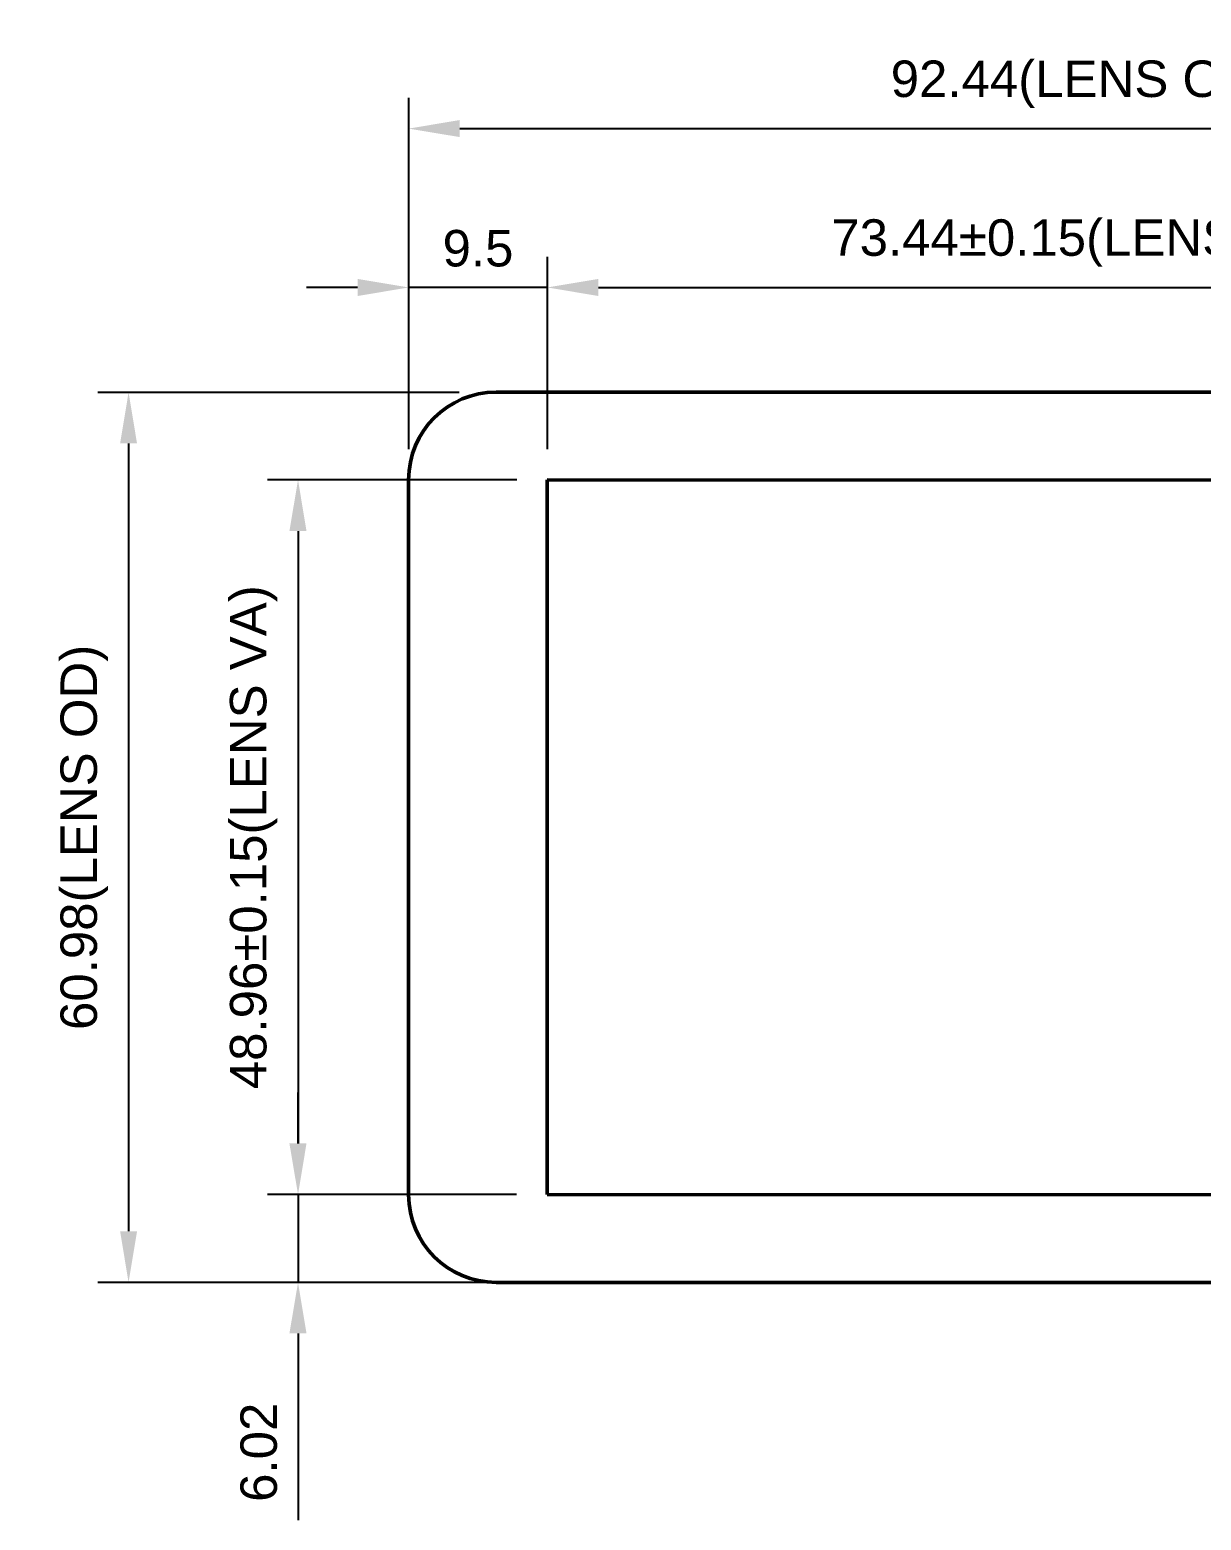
# Model space of a CAD drawing. Header units: millimetres. Extents: x 37 to 347, y 164 to 266.
# Drawn here: x 36.7 to 116.9, y 163.5 to 265.7 of the extents above; entities that cross this region are included whole.
import ezdxf

# ---------------------------------------------------------------- set-up
doc = ezdxf.new("R2010")
doc.units = ezdxf.units.MM
doc.header["$LTSCALE"] = 0.75
doc.layers.add('Visible', color=7, linetype='Continuous', lineweight=50)
doc.layers.add('尺寸标注', color=3, linetype='Continuous', lineweight=25)
doc.styles.get("Standard").update_dxf_attribs({"font": 'arial.ttf'})
doc.dimstyles.new('Dim-ISO-25', dxfattribs={"dimtxt": 3.5, "dimasz": 3.5, "dimexe": 2.1, "dimexo": 2.1, "dimgap": 1.4, "dimtad": 1, "dimzin": 12, "dimdsep": 46, "dimtxsty": 'Standard', "dimcen": 0, "dimazin": 3, "dimtp": 0.1, "dimtm": 0.1, "dimtfac": 0.714286, "dimtmove": 0, "dimatfit": 3, "dimfxl": 1, "dimtzin": 12, "dimarcsym": 0})

# ---------------------------------------------------------------- blocks, each defined once
blk = doc.blocks.new('*D7')
at = {"layer": 'Defpoints', "color": 0, "transparency": 16777216}
for p in [(155.05, 258.89), (62.61, 234.84), (155.05, 234.82)]:
    blk.add_point(p, dxfattribs=at)
at = {"layer": '尺寸标注', "color": 0, "lineweight": -2, "transparency": 16777216}
for p, q in [((62.61, 236.94), (62.61, 260.99)), ((155.05, 236.92), (155.05, 260.99)), ((66.11, 258.89), (151.55, 258.89))]:
    blk.add_line(p, q, dxfattribs=at)
at = {"layer": '尺寸标注', "color": 0, "transparency": 16777216}
for points in [[(66.11, 259.48), (66.11, 258.31), (62.61, 258.89)], [(151.55, 259.48), (151.55, 258.31), (155.05, 258.89)]]:
    blk.add_solid(points, dxfattribs=at)
at = {"layer": '尺寸标注', "color": 0, "transparency": 16777216, "insert": (108.83, 261.93), "char_height": 2.5, "attachment_point": 5, "bg_fill": 2}
blk.add_mtext('92.44(LENS OD)', dxfattribs=at)
blk = doc.blocks.new('*D8')
at = {"layer": 'Defpoints', "color": 0, "transparency": 16777216}
for p in [(72.11, 234.82), (55.03, 185.86), (72.1, 185.86)]:
    blk.add_point(p, dxfattribs=at)
at = {"layer": '尺寸标注', "color": 0, "lineweight": -2, "transparency": 16777216}
for p, q in [((70.01, 234.82), (52.93, 234.82)), ((55.03, 231.32), (55.03, 189.36)), ((70, 185.86), (52.93, 185.86))]:
    blk.add_line(p, q, dxfattribs=at)
at = {"layer": '尺寸标注', "color": 0, "transparency": 16777216}
for points in [[(54.44, 231.32), (55.61, 231.32), (55.03, 234.82)], [(54.44, 189.36), (55.61, 189.36), (55.03, 185.86)]]:
    blk.add_solid(points, dxfattribs=at)
at = {"layer": '尺寸标注', "color": 0, "transparency": 16777216, "insert": (51.99, 210.34), "char_height": 2.5, "attachment_point": 5, "rotation": 90, "bg_fill": 2}
blk.add_mtext('48.96%%P0.15(LENS VA)', dxfattribs=at)
blk = doc.blocks.new('*D9')
at = {"layer": 'Defpoints', "color": 0, "transparency": 16777216}
for p in [(145.55, 248.01), (72.11, 234.82), (145.55, 234.81)]:
    blk.add_point(p, dxfattribs=at)
at = {"layer": '尺寸标注', "color": 0, "lineweight": -2, "transparency": 16777216}
for p, q in [((72.11, 236.92), (72.11, 250.11)), ((145.55, 236.91), (145.55, 250.11)), ((75.61, 248.01), (142.05, 248.01))]:
    blk.add_line(p, q, dxfattribs=at)
at = {"layer": '尺寸标注', "color": 0, "transparency": 16777216}
for points in [[(75.61, 248.59), (75.61, 247.42), (72.11, 248.01)], [(142.05, 248.59), (142.05, 247.42), (145.55, 248.01)]]:
    blk.add_solid(points, dxfattribs=at)
at = {"layer": '尺寸标注', "color": 0, "transparency": 16777216, "insert": (108.83, 251.05), "char_height": 2.5, "attachment_point": 5, "bg_fill": 2}
blk.add_mtext('73.44%%P0.15(LENS VA)', dxfattribs=at)
blk = doc.blocks.new('*D10')
at = {"layer": 'Defpoints', "color": 0, "transparency": 16777216}
for p in [(62.61, 248.01), (62.61, 234.82), (72.11, 234.82)]:
    blk.add_point(p, dxfattribs=at)
at = {"layer": '尺寸标注', "color": 0, "lineweight": -2, "transparency": 16777216}
for p, q in [((62.61, 236.92), (62.61, 250.11)), ((72.11, 236.92), (72.11, 250.11)), ((59.11, 248.01), (55.61, 248.01)), ((72.11, 248.01), (62.61, 248.01)), ((75.61, 248.01), (79.11, 248.01))]:
    blk.add_line(p, q, dxfattribs=at)
at = {"layer": '尺寸标注', "color": 0, "transparency": 16777216}
for points in [[(59.11, 248.59), (59.11, 247.42), (62.61, 248.01)], [(75.61, 248.59), (75.61, 247.42), (72.11, 248.01)]]:
    blk.add_solid(points, dxfattribs=at)
at = {"layer": '尺寸标注', "color": 0, "transparency": 16777216, "insert": (67.36, 250.68), "char_height": 2.5, "attachment_point": 5, "bg_fill": 2}
blk.add_mtext('9.5', dxfattribs=at)
blk = doc.blocks.new('*D11')
at = {"layer": 'Defpoints', "color": 0, "transparency": 16777216}
for p in [(68.18, 240.82), (43.42, 179.84), (68.6, 179.84)]:
    blk.add_point(p, dxfattribs=at)
at = {"layer": '尺寸标注', "color": 0, "lineweight": -2, "transparency": 16777216}
for p, q in [((66.08, 240.82), (41.32, 240.82)), ((43.42, 237.32), (43.42, 183.34)), ((66.5, 179.84), (41.32, 179.84))]:
    blk.add_line(p, q, dxfattribs=at)
at = {"layer": '尺寸标注', "color": 0, "transparency": 16777216}
for points in [[(42.84, 237.32), (44, 237.32), (43.42, 240.82)], [(42.84, 183.34), (44, 183.34), (43.42, 179.84)]]:
    blk.add_solid(points, dxfattribs=at)
at = {"layer": '尺寸标注', "color": 0, "transparency": 16777216, "insert": (40.38, 210.33), "char_height": 2.5, "attachment_point": 5, "rotation": 90, "bg_fill": 2}
blk.add_mtext('60.98(LENS OD)', dxfattribs=at)
blk = doc.blocks.new('*D13')
at = {"layer": 'Defpoints', "color": 0, "transparency": 16777216}
for p in [(72.1, 185.86), (55.03, 179.84), (72.1, 179.84)]:
    blk.add_point(p, dxfattribs=at)
at = {"layer": '尺寸标注', "color": 0, "lineweight": -2, "transparency": 16777216}
for p, q in [((55.03, 189.36), (55.03, 192.86)), ((70, 185.86), (52.93, 185.86)), ((55.03, 185.86), (55.03, 179.84)), ((70, 179.84), (52.93, 179.84)), ((55.03, 176.34), (55.03, 163.55))]:
    blk.add_line(p, q, dxfattribs=at)
at = {"layer": '尺寸标注', "color": 0, "transparency": 16777216}
for points in [[(54.44, 189.36), (55.61, 189.36), (55.03, 185.86)], [(54.44, 176.34), (55.61, 176.34), (55.03, 179.84)]]:
    blk.add_solid(points, dxfattribs=at)
at = {"layer": '尺寸标注', "color": 0, "transparency": 16777216, "insert": (52.35, 168.2), "char_height": 2.5, "attachment_point": 5, "rotation": 90, "bg_fill": 2}
blk.add_mtext('6.02', dxfattribs=at)

msp = doc.modelspace()

# ---------------------------------------------------------------- linework, layer by layer
at = {"layer": 'Visible', "extrusion": (0, 0, -1)}
for p, q in [((149.05, 240.825), (68.61, 240.837)), ((62.609, 234.837), (62.602, 185.837)), ((72.102, 185.856), (72.109, 234.816)), ((72.109, 234.816), (145.549, 234.806)), ((145.542, 185.846), (72.102, 185.856)), ((68.601, 179.837), (149.041, 179.825))]:
    msp.add_line(p, q, dxfattribs=at)
for centre, start, end in [((-68.609, 234.837), 0.00797, 90.00797), ((-68.602, 185.837), 270.00797, 0.00797)]:
    msp.add_arc(centre, 6, start, end, dxfattribs=at)

# ---------------------------------------------------------------- next in the draw order: dimensions: what is measured, and where the dimension line sits
at = {"layer": '尺寸标注'}
dim = msp.add_linear_dim(base=(155.049, 258.893), p1=(62.609, 234.837), p2=(155.049, 234.825), text='<>(LENS OD)', dimstyle='Dim-ISO-25', override={"dimtxt": 2.5, "dimtmove": 1}, dxfattribs=at)
dim.commit()
dim.dimension.update_dxf_attribs({"geometry": '*D7', "text_midpoint": (108.829, 261.932)})

# ---------------------------------------------------------------- next in the draw order: dimensions: what is measured, and where the dimension line sits
dim = msp.add_linear_dim(base=(55.027, 185.856), p1=(72.109, 234.816), p2=(72.102, 185.856), angle=90, text='<>%%P0.15(LENS VA)', dimstyle='Dim-ISO-25', override={"dimtxt": 2.5, "dimtmove": 1}, dxfattribs=at)
dim.commit()
dim.dimension.update_dxf_attribs({"geometry": '*D8', "text_midpoint": (51.988, 210.336)})

# ---------------------------------------------------------------- next in the draw order: dimensions: what is measured, and where the dimension line sits
dim = msp.add_linear_dim(base=(145.549, 248.008), p1=(72.109, 234.816), p2=(145.549, 234.806), text='<>%%P0.15(LENS VA)', dimstyle='Dim-ISO-25', override={"dimtxt": 2.5, "dimtmove": 1}, dxfattribs=at)
dim.commit()
dim.dimension.update_dxf_attribs({"geometry": '*D9', "text_midpoint": (108.829, 251.047)})

# ---------------------------------------------------------------- next in the draw order: dimensions: what is measured, and where the dimension line sits
dim = msp.add_linear_dim(base=(62.609, 248.008), p1=(72.109, 234.816), p2=(62.609, 234.816), dimstyle='Dim-ISO-25', override={"dimtxt": 2.5, "dimtmove": 1}, dxfattribs=at)
dim.commit()
dim.dimension.update_dxf_attribs({"geometry": '*D10', "text_midpoint": (67.359, 250.684)})

# ---------------------------------------------------------------- next in the draw order: dimensions: what is measured, and where the dimension line sits
dim = msp.add_linear_dim(base=(43.422, 179.837), p1=(68.181, 240.821), p2=(68.601, 179.837), angle=90, text='<>(LENS OD)', dimstyle='Dim-ISO-25', override={"dimtxt": 2.5, "dimtmove": 1}, dxfattribs=at)
dim.commit()
dim.dimension.update_dxf_attribs({"geometry": '*D11', "text_midpoint": (40.382, 210.329)})

# ---------------------------------------------------------------- next in the draw order: dimensions: what is measured, and where the dimension line sits
dim = msp.add_linear_dim(base=(55.027, 179.836), p1=(72.102, 185.856), p2=(72.101, 179.836), angle=90, dimstyle='Dim-ISO-25', override={"dimtxt": 2.5}, dxfattribs=at)
dim.commit()
dim.dimension.update_dxf_attribs({"geometry": '*D13', "text_midpoint": (52.351, 168.195)})

doc.saveas('drawing.dxf')
